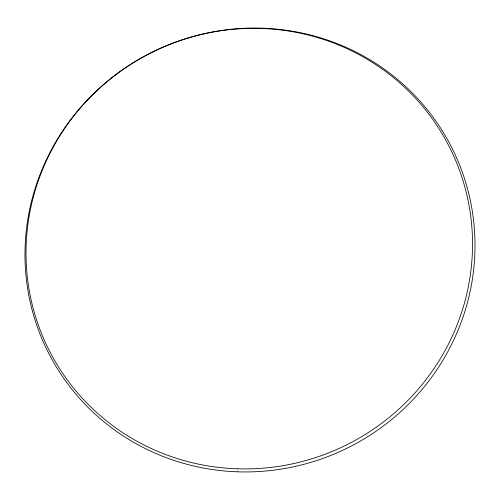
<?xml version="1.0" encoding="UTF-8"?>
<svg xmlns="http://www.w3.org/2000/svg" width="500" height="500" viewBox="0 0 500 500"><rect width="100%" height="100%" fill="white"/><g stroke="black" fill="none" stroke-linecap="round" stroke-linejoin="round"><path stroke-width="0.75" d="M237.675 471.812A226.262 220.694 -28.3 0 0 450.725 145.594A226.262 220.694 -28.3 0 0 61.562 132.55A226.262 220.694 -28.3 0 0 237.675 471.812M237.175 468.787A224.475 219.037 -28.3 0 0 448.381 144.994A224.475 219.037 -28.3 0 0 62.237 132.144A224.475 219.037 -28.3 0 0 237.175 468.787"/></g></svg>
